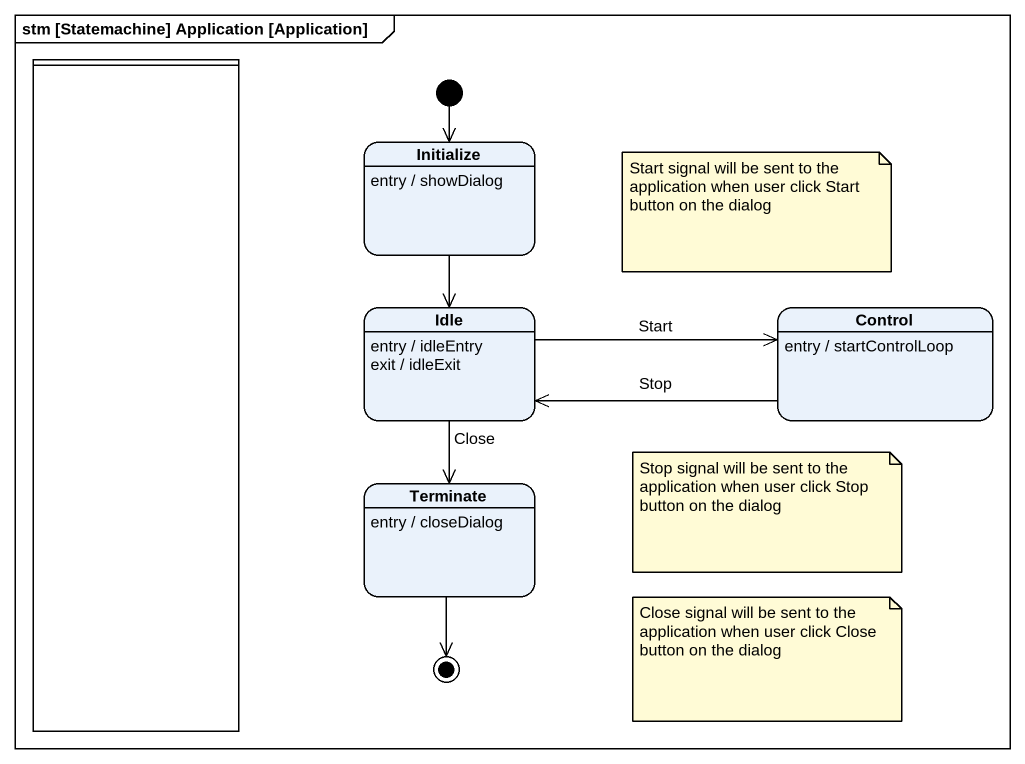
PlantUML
@startuml
mainframe stm [Statemachine] Application [Application]
hide empty description
state " " as lane1 <<partition>>
state Initialize
Initialize : entry / showDialog
state Idle
Idle : entry / idleEntry
Idle : exit / idleExit
state "Control" as Control_
Control_ : entry / startControlLoop
state Terminate
Terminate : entry / closeDialog
[*] --> Initialize
Initialize --> Idle
Idle -right-> Control_ : Start
Idle --> Terminate : Close
Control_ -left-> Idle : Stop
Terminate --> [*]
note as N1
  Start signal will be sent to the application when user click Start button on the dialog
end note
note as N2
  Stop signal will be sent to the application when user click Stop button on the dialog
end note
note as N3
  Close signal will be sent to the application when user click Close button on the dialog
end note
@enduml
